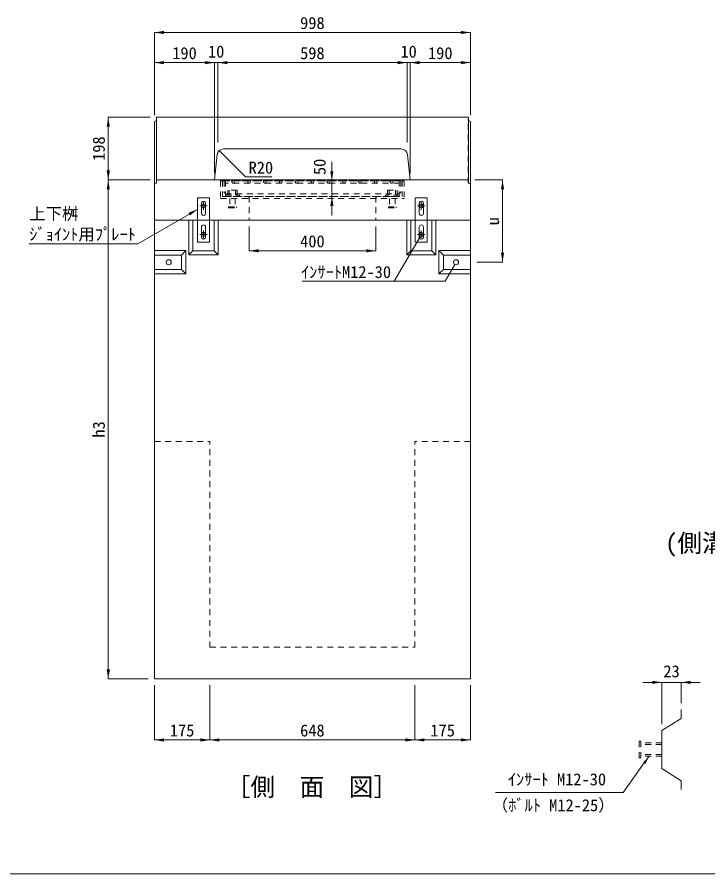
# Model space of a CAD drawing. Units: millimetres, scale not verified. Extents: x 50430 to 75195, y 75514 to 92741.
# Drawn here: x 54256 to 56438, y 77277 to 79984 of the extents above; entities that cross this region are included whole.
import ezdxf
from ezdxf.enums import TextEntityAlignment as Align

# ---------------------------------------------------------------- set-up
doc = ezdxf.new("R2010")
doc.units = ezdxf.units.MM
doc.header["$LTSCALE"] = 25
doc.linetypes.add('USER1', pattern=[1.35, 0.75, -0.6])
for name, color, linetype, lineweight in [('0_2', 7, 'Continuous', 5), ('ジョイントプレート', 3, 'Continuous', 9), ('側溝・本体', 7, 'Continuous', 9), ('寸法線', 7, 'Continuous', 9), ('本体', 2, 'Continuous', 9), ('枠', 5, 'Continuous', 5), ('ｲﾝｻｰﾄ', 3, 'USER1', 5), ('ｸﾞﾚｰﾁﾝｸﾞ', 7, 'USER1', 5)]:
    doc.layers.add(name, color=color, linetype=linetype, lineweight=lineweight)
doc.styles.add('ＭＳ ゴシック', font='')
doc.styles.get('ＭＳ ゴシック').set_extended_font_data('MS Gothic')

# ---------------------------------------------------------------- blocks, each defined once
blk = doc.blocks.new('filled_arrow')
at = {"color": 0, "linetype": 'Continuous', "lineweight": -2}
blk.add_solid([(7.5, 1.25), (0, 0), (7.5, -1.25)], dxfattribs=at)

msp = doc.modelspace()

# ---------------------------------------------------------------- hatches: boundary and pattern name
at = {"layer": '寸法線'}
msp.add_hatch(color=256, dxfattribs=at).paths.add_polyline_path([(55638.84, 79202.91), (55637.87, 79201.74), (55638.3, 79201.49)])

# ---------------------------------------------------------------- linework, layer by layer
at = {"layer": '0_2', "lineweight": 9}
msp.add_line((55687.84, 79333.49), (55687.84, 79257.19), dxfattribs=at)
msp.add_lwpolyline([(54894.49, 79562.68), (54977.39, 79479.78), (55060.9, 79479.78)], dxfattribs=at)
at = {"layer": 'ジョイントプレート'}
for p, q in [((54838.34, 79364.34), (54838.34, 79396.34)), ((54851.33, 79396.34), (54851.33, 79364.34)), ((55526.34, 79364.34), (55526.34, 79396.34)), ((55539.34, 79396.34), (55539.34, 79364.34)), ((54838.34, 79321.34), (54838.34, 79289.34)), ((54851.34, 79289.34), (54851.34, 79321.34)), ((55526.34, 79321.34), (55526.34, 79289.34)), ((55539.34, 79289.34), (55539.34, 79321.34))]:
    msp.add_line(p, q, dxfattribs=at)
for points in [[(54863.84, 79272.84), (54863.84, 79412.84), (54825.84, 79412.84), (54825.84, 79272.84)], [(55551.84, 79272.84), (55551.84, 79412.84), (55513.84, 79412.84), (55513.84, 79272.84)]]:
    msp.add_lwpolyline(points, close=True, dxfattribs=at)
for centre, start, end in [((54844.83, 79396.35), 359.99346, 180.00654), ((55532.84, 79396.35), 359.99346, 180.00654), ((54844.83, 79364.34), 179.99346, 0.00654), ((55532.84, 79364.34), 179.99346, 0.00654), ((54844.84, 79321.34), 0, 180), ((55532.84, 79321.34), 0, 180), ((54844.84, 79289.34), 179.99952, 0.00048), ((55532.84, 79289.34), 179.99952, 0.00048)]:
    msp.add_arc(centre, 6.5, start, end, dxfattribs=at)
at = {"layer": '側溝・本体'}
for p, q in [((54833.23, 79387.84), (54856.44, 79387.84)), ((54844.84, 79399.88), (54844.84, 79375.8)), ((55521.24, 79387.84), (55544.44, 79387.84)), ((55532.84, 79399.88), (55532.84, 79375.8)), ((54844.84, 79309.88), (54844.84, 79285.8)), ((55532.84, 79309.88), (55532.84, 79285.8)), ((54833.23, 79297.84), (54856.44, 79297.84)), ((55521.24, 79297.84), (55544.44, 79297.84))]:
    msp.add_line(p, q, dxfattribs=at)
at = {"layer": '寸法線'}
for p, q in [((54689.84, 79935.87), (55687.84, 79935.87)), ((54689.84, 79674.84), (54689.84, 79935.87)), ((55687.84, 79674.84), (55687.84, 79935.87)), ((54879.83, 79840.6), (54689.84, 79840.6)), ((54689.84, 79674.84), (54689.84, 79840.6)), ((54819.83, 79840.6), (54949.84, 79840.6)), ((54879.83, 79489.82), (54879.83, 79840.6)), ((54879.83, 79489.82), (54879.83, 79840.6)), ((54889.84, 79840.6), (55487.84, 79840.6)), ((54889.84, 79587.84), (54889.84, 79840.6)), ((54889.84, 79587.84), (54889.84, 79840.6)), ((55427.84, 79840.6), (55557.84, 79840.6)), ((55487.84, 79587.84), (55487.84, 79840.6)), ((55487.84, 79587.84), (55487.84, 79840.6)), ((55497.84, 79489.82), (55497.84, 79840.6)), ((55497.84, 79840.6), (55687.84, 79840.6)), ((55497.84, 79489.82), (55497.84, 79840.6)), ((55687.84, 79674.84), (55687.84, 79840.6)), ((54544.03, 79667.84), (54544.03, 79469.82)), ((54675.84, 79667.84), (54544.03, 79667.84)), ((55250.27, 79527.54), (55250.27, 79357.54)), ((54675.84, 79469.82), (54544.03, 79469.82)), ((54544.03, 79469.82), (54544.03, 77892.84)), ((54675.84, 79469.82), (54544.03, 79469.82)), ((55701.84, 79469.82), (55789.53, 79469.82)), ((55789.53, 79209.84), (55789.53, 79469.82)), ((55245.75, 79467.54), (55250.27, 79467.54)), ((55245.75, 79417.54), (55250.27, 79417.54)), ((54988.84, 79322.84), (54988.84, 79245.91)), ((55388.84, 79322.84), (55388.84, 79245.91)), ((54988.84, 79245.91), (55388.84, 79245.91)), ((55707.84, 79209.84), (55789.53, 79209.84)), ((54669.84, 77892.84), (54544.03, 77892.84)), ((54689.84, 77872.84), (54689.84, 77700)), ((54864.84, 77872.84), (54864.84, 77700)), ((54864.84, 77872.84), (54864.84, 77700)), ((55512.84, 77872.84), (55512.84, 77700)), ((55512.84, 77872.84), (55512.84, 77700)), ((55687.84, 77872.84), (55687.84, 77700)), ((56232.83, 77881.95), (56414.16, 77881.95)), ((56292.83, 77749.66), (56292.83, 77881.95)), ((56354.16, 77816.33), (56354.16, 77881.95)), ((54689.84, 77700), (54864.84, 77700)), ((54864.84, 77700), (55512.84, 77700)), ((55512.84, 77700), (55687.84, 77700))]:
    msp.add_line(p, q, dxfattribs=at)
for points in [[(54825.83, 79376.87), (54637.47, 79268.12), (54294.27, 79268.12)], [(55529.91, 79292.6), (55447.4, 79149.84), (55156.18, 79149.84)], [(55638.84, 79202.91), (55607.8, 79149.84), (55447.4, 79149.84)], [(56252.61, 77648.33), (56237.44, 77627.21), (56170.5, 77534.02), (55767.06, 77534.02)]]:
    msp.add_lwpolyline(points, dxfattribs=at)
msp.add_lwpolyline([(55638.84, 79202.91), (55637.87, 79201.74), (55638.3, 79201.49)], close=True, dxfattribs=at)
at = {"layer": '本体', "lineweight": 20}
for p, q in [((54695.84, 79667.84), (55681.84, 79667.84)), ((55681.84, 79667.84), (55681.84, 79657.41)), ((54689.84, 79654.84), (54695.84, 79657.41)), ((54689.84, 79654.84), (54689.84, 79342.84)), ((55687.84, 79654.84), (55681.84, 79657.41)), ((55687.84, 79342.84), (55687.84, 79654.84)), ((54689.84, 77892.84), (54689.84, 79342.84)), ((54689.84, 79342.84), (55687.84, 79342.84)), ((55687.84, 77892.84), (55687.84, 79342.84)), ((54689.84, 77892.84), (55687.84, 77892.84)), ((56354.16, 77796.33), (56354.16, 77768.33)), ((56292.83, 77729.66), (56354.16, 77768.33)), ((56292.83, 77729.66), (56292.83, 77609.66)), ((56292.83, 77609.66), (56354.16, 77570.99)), ((56354.16, 77542.99), (56354.16, 77570.99))]:
    msp.add_line(p, q, dxfattribs=at)
at = {"layer": '本体', "lineweight": 5}
for p, q in [((54695.84, 79667.84), (54695.84, 79459.41)), ((55681.84, 79657.41), (55681.84, 79459.41))]:
    msp.add_line(p, q, dxfattribs=at)
at = {"layer": '本体', "color": 4, "linetype": 'USER1', "lineweight": 5}
for p, q in [((54695.84, 79667.84), (54696.83, 79657.84)), ((54695.84, 79657.41), (54696.83, 79657.84)), ((54696.83, 79459.84), (54696.83, 79657.84)), ((55681.84, 79667.84), (55680.84, 79657.84)), ((55680.84, 79459.84), (55680.84, 79657.84)), ((55681.84, 79657.41), (55680.84, 79657.84)), ((54695.84, 79469.84), (54696.83, 79459.84)), ((55681.84, 79469.84), (55680.84, 79459.84)), ((54695.84, 79459.41), (54696.83, 79459.84)), ((55681.84, 79459.41), (55680.84, 79459.84))]:
    msp.add_line(p, q, dxfattribs=at)
at = {"layer": '本体'}
for p, q in [((54888, 79549.87), (54879.83, 79469.82)), ((55469.78, 79567.84), (54907.9, 79567.84)), ((55489.67, 79549.87), (55497.84, 79469.82)), ((55681.84, 79469.82), (54695.84, 79469.82)), ((54689.84, 79456.84), (54695.84, 79459.41)), ((55681.84, 79459.41), (55687.84, 79456.84)), ((54798.84, 79233.34), (54798.84, 79342.84)), ((54811.34, 79245.84), (54811.34, 79342.84)), ((54878.34, 79245.84), (54878.34, 79342.84)), ((54890.84, 79233.34), (54890.84, 79342.84)), ((55486.84, 79233.34), (55486.84, 79342.84)), ((55499.34, 79245.84), (55499.34, 79342.84)), ((55566.34, 79245.84), (55566.34, 79342.84)), ((55578.84, 79233.34), (55578.84, 79342.84)), ((54689.84, 79246.84), (54789.34, 79246.84)), ((54689.84, 79232.34), (54774.84, 79232.34)), ((54774.84, 79232.34), (54789.34, 79246.84)), ((54774.84, 79232.34), (54774.84, 79187.34)), ((54789.34, 79246.84), (54789.34, 79172.84)), ((54811.34, 79245.84), (54798.84, 79233.34)), ((54890.84, 79233.34), (54798.84, 79233.34)), ((54878.34, 79245.84), (54811.34, 79245.84)), ((54878.34, 79245.84), (54890.84, 79233.34)), ((55499.34, 79245.84), (55486.84, 79233.34)), ((55486.84, 79233.34), (55578.84, 79233.34)), ((55499.34, 79245.84), (55566.34, 79245.84)), ((55566.34, 79245.84), (55578.84, 79233.34)), ((55588.34, 79246.84), (55588.34, 79172.84)), ((55687.84, 79246.84), (55588.34, 79246.84)), ((55602.84, 79232.34), (55588.34, 79246.84)), ((55602.84, 79232.34), (55602.84, 79187.34)), ((55687.84, 79232.34), (55602.84, 79232.34)), ((54774.84, 79187.34), (54689.84, 79187.34)), ((54789.34, 79172.84), (54689.84, 79172.84)), ((54774.84, 79187.34), (54789.34, 79172.84)), ((55602.84, 79187.34), (55588.34, 79172.84)), ((55588.34, 79172.84), (55687.84, 79172.84)), ((55602.84, 79187.34), (55687.84, 79187.34))]:
    msp.add_line(p, q, dxfattribs=at)
at = {"layer": '本体', "linetype": 'USER1'}
for p, q in [((54988.84, 79417.54), (54988.84, 79342.84)), ((55388.84, 79417.54), (55388.84, 79342.84)), ((54689.84, 78642.84), (54864.84, 78642.84)), ((54864.84, 77992.84), (54864.84, 78642.84)), ((55512.84, 77992.84), (55512.84, 78642.84)), ((55687.84, 78642.84), (55512.84, 78642.84)), ((54864.84, 77992.84), (55512.84, 77992.84))]:
    msp.add_line(p, q, dxfattribs=at)
at = {"layer": '本体'}
for centre, start, end in [((54907.9, 79547.84), 90, 174.17464), ((55469.78, 79547.84), 5.82479, 90)]:
    msp.add_arc(centre, 20, start, end, dxfattribs=at)
at = {"layer": '枠', "lineweight": 20}
msp.add_line((52621.16, 77276.8), (60621.16, 77276.8), dxfattribs=at)
at = {"layer": 'ｲﾝｻｰﾄ'}
for p, q in [((54951.34, 79437.04), (54921.34, 79437.04)), ((54921.34, 79437.04), (54921.34, 79422.04)), ((54926.34, 79437.04), (54926.34, 79422.04)), ((54946.34, 79437.04), (54946.34, 79422.04)), ((54951.34, 79437.04), (54951.34, 79422.04)), ((55426.34, 79437.04), (55426.34, 79422.04)), ((55426.34, 79437.04), (55456.34, 79437.04)), ((55431.34, 79437.04), (55431.34, 79422.04)), ((55451.34, 79437.04), (55451.34, 79422.04)), ((55456.34, 79437.04), (55456.34, 79422.04)), ((56220.83, 77642.99), (56220.83, 77696.33)), ((56226.16, 77696.33), (56220.83, 77696.33)), ((56226.16, 77642.99), (56226.16, 77696.33)), ((56292.83, 77691), (56226.16, 77691)), ((56292.83, 77685.66), (56226.16, 77685.66)), ((56226.16, 77642.99), (56220.83, 77642.99)), ((56292.83, 77653.66), (56226.16, 77653.66)), ((56292.83, 77648.33), (56226.16, 77648.33))]:
    msp.add_line(p, q, dxfattribs=at)
at = {"layer": 'ｲﾝｻｰﾄ', "lineweight": 9}
for p, q in [((54927.84, 79411.54), (54927.84, 79384.54)), ((54944.84, 79411.54), (54944.84, 79384.54)), ((55432.84, 79411.54), (55432.84, 79384.54)), ((55449.84, 79411.54), (55449.84, 79384.54)), ((54923.84, 79384.54), (54948.84, 79384.54)), ((54923.84, 79384.54), (54923.84, 79381.54)), ((54923.84, 79381.54), (54948.84, 79381.54)), ((54948.84, 79384.54), (54948.84, 79381.54)), ((55428.84, 79384.54), (55453.84, 79384.54)), ((55428.84, 79384.54), (55428.84, 79381.54)), ((55428.84, 79381.54), (55453.84, 79381.54)), ((55453.84, 79384.54), (55453.84, 79381.54))]:
    msp.add_line(p, q, dxfattribs=at)
at = {"layer": 'ｲﾝｻｰﾄ', "linetype": 'Continuous', "lineweight": 9}
for centre in [(54844.84, 79387.84), (55532.84, 79387.84), (54844.84, 79297.84), (55532.84, 79297.84)]:
    msp.add_circle(centre, 6, dxfattribs=at)
at = {"layer": 'ｲﾝｻｰﾄ', "linetype": 'Continuous'}
for centre in [(54734.84, 79209.84), (55642.84, 79209.84)]:
    msp.add_circle(centre, 8, dxfattribs=at)
at = {"layer": 'ｸﾞﾚｰﾁﾝｸﾞ', "lineweight": 9}
for p, q in [((54898.84, 79467.54), (54898.84, 79411.54)), ((54898.84, 79467.54), (55478.84, 79467.54)), ((54904.84, 79467.54), (54904.84, 79417.54)), ((54909.84, 79467.54), (54909.84, 79429.54)), ((55467.84, 79467.54), (54909.84, 79467.54)), ((54914.34, 79467.54), (54914.34, 79417.54)), ((55463.34, 79459.54), (54914.34, 79459.54)), ((55463.34, 79467.54), (55463.34, 79417.54)), ((55467.84, 79467.54), (55467.84, 79429.54)), ((55472.84, 79467.54), (55472.84, 79417.54)), ((55478.84, 79467.54), (55478.84, 79411.54)), ((54904.84, 79417.54), (55472.84, 79417.54)), ((54914.34, 79429.54), (54909.84, 79429.54)), ((54914.34, 79425.54), (55463.34, 79425.54)), ((54914.34, 79422.04), (54958.34, 79422.04)), ((54914.34, 79417.54), (55463.34, 79417.54)), ((54958.34, 79422.04), (54958.34, 79417.54)), ((54987.84, 79417.54), (54987.84, 79411.54)), ((55389.84, 79417.54), (55389.84, 79411.54)), ((55463.34, 79422.04), (55419.34, 79422.04)), ((55419.34, 79422.04), (55419.34, 79417.54)), ((55456.34, 79417.54), (55426.34, 79417.54)), ((55467.84, 79429.54), (55463.34, 79429.54)), ((55463.34, 79417.54), (55463.34, 79422.04)), ((54898.84, 79411.54), (55478.84, 79411.54))]:
    msp.add_line(p, q, dxfattribs=at)
for centre in [(54938.84, 79463.54), (54988.84, 79463.54), (55038.84, 79463.54), (55088.84, 79463.54), (55138.84, 79463.54), (55188.84, 79463.54), (55238.84, 79463.54), (55288.84, 79463.54), (55338.84, 79463.54), (55388.84, 79463.54), (55438.84, 79463.54)]:
    msp.add_circle(centre, 4, dxfattribs=at)

# ---------------------------------------------------------------- block references
at = {"layer": '0_2', "lineweight": 9, "xscale": 0.2, "yscale": 0.2, "rotation": 315}
msp.add_blockref('filled_arrow', (54894.49, 79562.68), dxfattribs=at)
at = {"layer": '寸法線', "xscale": 4, "yscale": 4}
for p in [(54689.84, 79935.87), (54689.84, 79840.6), (54889.84, 79840.6), (54889.84, 79840.6), (55497.84, 79840.6), (55497.84, 79840.6), (54988.84, 79245.91), (56354.16, 77881.95), (54689.84, 77700), (54864.84, 77700), (55512.84, 77700)]:
    msp.add_blockref('filled_arrow', p, dxfattribs=at)
at = {"layer": '寸法線'}
for p, xscale, yscale, rotation in [((55687.84, 79935.87), 4, 4, 180), ((54879.83, 79840.6), 4, 4, 180), ((54879.83, 79840.6), 4, 4, 180), ((55487.84, 79840.6), 4, 4, 180), ((55487.84, 79840.6), 4, 4, 180), ((55687.84, 79840.6), 4, 4, 180), ((54544.03, 79667.84), 4, 4, 270), ((54544.03, 79469.82), 4, 4, 90), ((55250.27, 79467.54), 4, 4, 90), ((54544.03, 79469.82), 4, 4, 270), ((55789.53, 79469.82), 4, 4, 270), ((55250.27, 79417.54), 4, 4, 270), ((54825.83, 79376.87), 4, 4, 210), ((55529.91, 79292.6), 0.2, 0.2, 240), ((55388.84, 79245.91), 4, 4, 180), ((55789.53, 79209.84), 4, 4, 90), ((54544.03, 77892.84), 4, 4, 90), ((56292.83, 77881.95), 4, 4, 180), ((54864.84, 77700), 4, 4, 180), ((55512.84, 77700), 4, 4, 180), ((55687.84, 77700), 4, 4, 180), ((56252.61, 77648.33), 3.47, 3.47, 234.3)]:
    msp.add_blockref('filled_arrow', p, dxfattribs=dict(at, xscale=xscale, yscale=yscale, rotation=rotation))

# ---------------------------------------------------------------- texts
at = {"layer": '0_2', "style": 'ＭＳ ゴシック'}
msp.add_text('R20', height=37.98, dxfattribs=at).set_placement((54987.39, 79527.78), align=Align.TOP_LEFT)
for s, height, p in [('(側溝本体接続用)', 56.96, (56303.06, 78276.78)), ('［側\u3000面\u3000図］', 56.96, (54915.39, 77505.94)), ('ｲﾝｻｰﾄ M12-30', 37.98, (55806.33, 77545.12)), ('（ﾎﾞﾙﾄ M12-25）', 37.98, (55755.56, 77463.27))]:
    msp.add_text(s, height=height, dxfattribs=at).set_placement(p, align=Align.BOTTOM_LEFT)
at = {"layer": '寸法線', "style": 'ＭＳ ゴシック'}
for s, p in [('998', (55188.84, 79965.87)), ('190', (54784.84, 79870.6)), ('10', (54884.84, 79875.6)), ('598', (55188.84, 79870.6)), ('10', (55492.84, 79875.6)), ('190', (55592.84, 79870.6)), ('400', (55188.84, 79275.91)), ('23', (56323.49, 77916.95)), ('175', (54777.34, 77730)), ('648', (55188.84, 77730)), ('175', (55600.34, 77730))]:
    msp.add_text(s, height=37.98, dxfattribs=at).set_placement(p, align=Align.MIDDLE_CENTER)
for s, p in [('198', (54514.03, 79568.83)), ('50', (55211.67, 79511.07)), ('u', (55759.53, 79339.83)), ('h3', (54514.03, 78681.33))]:
    msp.add_text(s, height=37.98, rotation=90, dxfattribs=at).set_placement(p, align=Align.MIDDLE_CENTER)
for s, p in [('上下桝', (54294.27, 79332.81)), ('ｼﾞｮｲﾝﾄ用ﾌﾟﾚｰﾄ', (54294.27, 79267.81))]:
    msp.add_text(s, height=37.98, dxfattribs=at).set_placement(p, align=Align.BOTTOM_LEFT)
msp.add_text('ｲﾝｻｰﾄM12-30', height=37.98, dxfattribs=at).set_placement((55437.4, 79197.84), align=Align.TOP_RIGHT)

doc.saveas('drawing.dxf')
